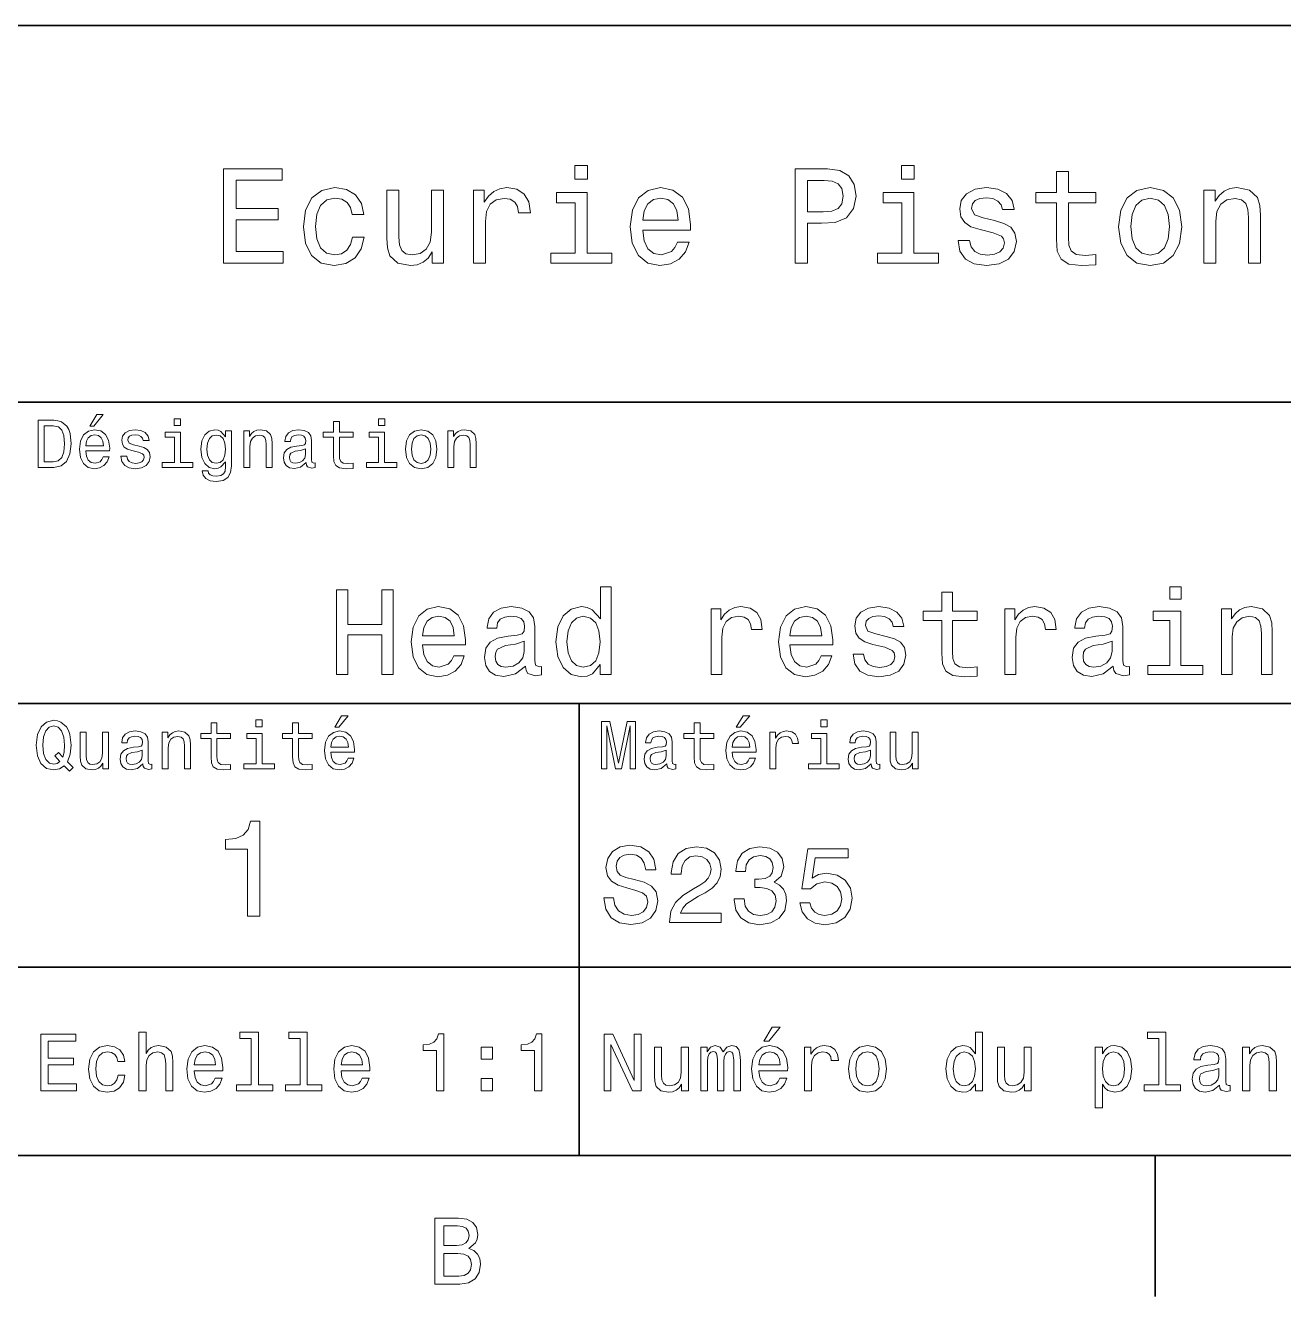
# Model space of a CAD drawing. Extents: x 0 to 594, y 0 to 420.
# Drawn here: x 459.6 to 526.4, y 2.5 to 70 of the extents above; entities that cross this region are included whole.
import ezdxf

# ---------------------------------------------------------------- set-up
doc = ezdxf.new("R2010")
doc.units = 0

msp = doc.modelspace()

# ---------------------------------------------------------------- linework, layer by layer
at = {"color": 7, "lineweight": 35}
for p, q in [((394, 70), (584, 70)), ((459, 50), (584, 50)), ((459, 34), (584, 34)), ((459, 20), (584, 20)), ((10, 10), (584, 10)), ((394, 10), (584, 10))]:
    msp.add_line(p, q, dxfattribs=at)
at = {"color": 7, "lineweight": 35, "ltscale": 0.35}
msp.add_line((489, 20), (489, 34), dxfattribs=at)
at = {"color": 7, "lineweight": 35, "ltscale": 0.25}
msp.add_line((489, 10), (489, 20), dxfattribs=at)
at = {"color": 7, "lineweight": 35, "ltscale": 0.1875}
msp.add_line((519.599976, 10), (519.599976, 2.5), dxfattribs=at)
at = {"color": 7, "lineweight": 13}
for points in [[(470.109497, 57.381123), (473.279541, 57.381123), (473.279541, 57.986309), (470.772339, 57.986309), (470.772339, 59.679394), (473.005768, 59.679394), (473.005768, 60.277374), (470.772339, 60.277374), (470.772339, 61.775936), (473.221893, 61.775936), (473.221893, 62.381123), (470.109497, 62.381123)], [(489.439484, 62.554031), (488.76944, 62.554031), (488.76944, 61.833572), (489.439484, 61.833572)], [(500.462524, 57.381123), (501.125366, 57.381123), (501.125366, 59.492073), (501.860229, 59.492073), (502.602295, 59.528095), (503.193085, 59.780258), (503.574921, 60.270172), (503.70462, 60.940201), (503.60376, 61.559795), (503.315552, 62.013687), (502.840057, 62.287464), (502.19165, 62.381123), (500.462524, 62.381123)], [(506.788177, 62.554031), (506.118164, 62.554031), (506.118164, 61.833572), (506.788177, 61.833572)], [(514.353027, 60.579971), (514.353027, 58.64193), (514.39624, 58.015129), (514.597961, 57.582851), (515.001465, 57.330688), (515.685852, 57.244236), (516.435181, 57.280258), (516.435181, 57.827808), (515.887634, 57.78458), (515.390503, 57.842216), (515.123901, 58.022331), (515.008667, 58.324928), (514.987061, 58.75), (514.987061, 60.579971), (516.435181, 60.579971), (516.435181, 61.120316), (514.987061, 61.120316), (514.987061, 62.251438), (514.353027, 62.251438), (514.353027, 61.120316), (513.257935, 61.120316), (513.257935, 60.579971)], [(502.011536, 61.76873), (502.443787, 61.725502), (502.760803, 61.588615), (502.94812, 61.336452), (503.01297, 60.940201), (502.940918, 60.522331), (502.746399, 60.270172), (502.414978, 60.140488), (501.96109, 60.104465), (501.125366, 60.104465), (501.125366, 61.76873)], [(476.932281, 59.967579), (477.559082, 59.967579), (477.429382, 60.543945), (477.119598, 60.997837), (476.636871, 61.278816), (476.010071, 61.386887), (475.318451, 61.242794), (474.792511, 60.839336), (474.46109, 60.183716), (474.345825, 59.304752), (474.453888, 58.432995), (474.778107, 57.78458), (475.289612, 57.381123), (475.988464, 57.244236), (476.608063, 57.352303), (477.09079, 57.6549), (477.42218, 58.130402), (477.566284, 58.764408), (476.96109, 58.764408), (476.853027, 58.36095), (476.651306, 58.058357), (476.363098, 57.871037), (476.010071, 57.8134), (475.570618, 57.907059), (475.253601, 58.195244), (475.059082, 58.663544), (474.994232, 59.326366), (475.059082, 59.974781), (475.260803, 60.443081), (475.585022, 60.731266), (476.010071, 60.83213), (476.384735, 60.767288), (476.66571, 60.601585), (476.853027, 60.327808)], [(481.788177, 61.25), (481.154175, 61.25), (481.154175, 59.016571), (481.082123, 58.497837), (480.873199, 58.123196), (480.548981, 57.892651), (480.123901, 57.820602), (479.785309, 57.878242), (479.569153, 58.051151), (479.446686, 58.346542), (479.417877, 58.764408), (479.417877, 61.25), (478.783875, 61.25), (478.783875, 58.706772), (478.805481, 58.195244), (478.942352, 57.770172), (479.360229, 57.381123), (480.030243, 57.244236), (480.390503, 57.294666), (480.700287, 57.424351), (480.966858, 57.647694), (481.182983, 57.971901), (481.182983, 57.381123), (481.788177, 57.381123)], [(483.380402, 57.381123), (484.014404, 57.381123), (484.014404, 59.592937), (484.079254, 60.12608), (484.273773, 60.507923), (484.59079, 60.738472), (485.015839, 60.817722), (485.332855, 60.767288), (485.570618, 60.623199), (485.714691, 60.378242), (485.765137, 60.046829), (486.406342, 60.046829), (486.319885, 60.630402), (486.082123, 61.048271), (485.685883, 61.30043), (485.145538, 61.386887), (484.778107, 61.32925), (484.46109, 61.185158), (484.180115, 60.940201), (483.956757, 60.608788), (483.956757, 61.25), (483.380402, 61.25)], [(489.417877, 57.914265), (489.417877, 61.120316), (487.789612, 61.120316), (487.789612, 60.579971), (488.783875, 60.579971), (488.783875, 57.914265), (487.48703, 57.914265), (487.48703, 57.381123), (490.729095, 57.381123), (490.729095, 57.914265)], [(492.371765, 59.131844), (494.907776, 59.131844), (494.914978, 59.427231), (494.799713, 60.255764), (494.482697, 60.875359), (493.978394, 61.25), (493.30835, 61.386887), (492.65274, 61.242794), (492.148407, 60.839336), (491.824219, 60.183716), (491.708923, 59.319164), (491.816986, 58.432995), (492.141205, 57.78458), (492.638336, 57.381123), (493.286743, 57.244236), (493.848694, 57.337894), (494.309784, 57.582851), (494.648407, 57.971901), (494.842926, 58.490631), (494.216125, 58.490631), (494.086456, 58.20245), (493.899139, 57.986309), (493.365997, 57.8134), (492.955322, 57.892651), (492.645538, 58.14481), (492.443787, 58.555473), (492.371765, 59.110229)], [(492.371765, 59.664986), (492.451019, 60.162102), (492.645538, 60.529537), (492.940918, 60.75288), (493.329956, 60.83213), (493.711823, 60.75288), (494.007202, 60.529537), (494.187317, 60.162102), (494.252167, 59.664986)], [(506.766571, 57.914265), (506.766571, 61.120316), (505.138336, 61.120316), (505.138336, 60.579971), (506.132568, 60.579971), (506.132568, 57.914265), (504.835724, 57.914265), (504.835724, 57.381123), (508.07782, 57.381123), (508.07782, 57.914265)], [(511.060516, 59.636166), (510.44812, 59.780258), (509.994232, 59.945965), (509.842926, 60.28458), (509.886169, 60.522331), (510.037476, 60.695244), (510.28241, 60.803314), (510.635437, 60.846542), (510.97406, 60.803314), (511.240631, 60.67363), (511.413544, 60.479107), (511.485596, 60.219738), (512.105164, 60.219738), (512.105164, 60.23415), (511.997131, 60.70245), (511.701721, 61.069885), (511.240631, 61.30043), (510.635437, 61.386887), (510.023041, 61.30043), (509.576355, 61.062679), (509.29538, 60.709652), (509.208923, 60.262966), (509.273773, 59.830688), (509.475494, 59.528095), (509.806915, 59.311958), (510.289612, 59.16066), (510.995667, 58.987751), (511.427948, 58.807636), (511.543213, 58.663544), (511.586456, 58.447407), (511.521606, 58.180836), (511.348694, 57.979107), (511.067719, 57.849422), (510.693085, 57.806194), (510.296814, 57.849422), (510.008636, 58.000721), (509.814117, 58.245674), (509.734863, 58.584293), (509.122467, 58.584293), (509.223328, 58.007923), (509.518738, 57.590057), (509.98703, 57.337894), (510.635437, 57.244236), (511.312683, 57.337894), (511.809814, 57.590057), (512.112366, 57.993515), (512.220459, 58.519451), (512.141235, 58.973343), (511.917877, 59.283138), (511.550415, 59.484871)], [(517.65271, 59.311958), (517.768005, 58.432995), (518.099426, 57.78458), (518.625366, 57.381123), (519.331421, 57.244236), (520.030273, 57.381123), (520.556213, 57.777374), (520.887634, 58.425793), (521.010071, 59.311958), (520.887634, 60.190922), (520.556213, 60.846542), (520.030273, 61.242794), (519.331421, 61.386887), (518.625366, 61.242794), (518.099426, 60.839336), (517.768005, 60.190922)], [(518.301147, 59.319164), (518.365967, 59.967579), (518.567749, 60.435879), (518.891907, 60.72406), (519.331421, 60.824928), (519.763672, 60.72406), (520.087891, 60.443081), (520.289612, 59.967579), (520.361694, 59.319164), (520.289612, 58.663544), (520.087891, 58.188038), (519.763672, 57.899853), (519.331421, 57.806194), (518.891907, 57.899853), (518.567749, 58.188038), (518.365967, 58.663544)], [(522.177246, 57.381123), (522.811218, 57.381123), (522.811218, 59.614552), (522.876099, 60.12608), (523.085022, 60.500717), (523.409241, 60.731266), (523.841492, 60.817722), (524.187317, 60.745674), (524.403442, 60.551151), (524.511536, 60.226944), (524.547546, 59.794666), (524.547546, 57.381123), (525.18158, 57.381123), (525.18158, 59.924351), (525.15271, 60.435879), (525.023071, 60.86095), (524.597961, 61.25), (523.935181, 61.386887), (523.567749, 61.336452), (523.257935, 61.199566), (522.991333, 60.969017), (522.78241, 60.659222), (522.78241, 61.25), (522.177246, 61.25)], [(463.004333, 48.728386), (463.216858, 48.728386), (463.71759, 49.340778), (463.364563, 49.340778)], [(461.080688, 49.030979), (460.248566, 49.030979), (460.248566, 46.530979), (461.080688, 46.530979), (461.473328, 46.610229), (461.765137, 46.851585), (461.945251, 47.244236), (462.010101, 47.780979), (461.952454, 48.328529), (461.880402, 48.544666), (461.779541, 48.717579), (461.487762, 48.951729), (461.296844, 49.009365)], [(461.055481, 48.731987), (461.329254, 48.677952), (461.516571, 48.512245), (461.628235, 48.216858), (461.664276, 47.780979), (461.624634, 47.359509), (461.51297, 47.064121), (461.322052, 46.887608), (461.055481, 46.829971), (460.583588, 46.829971), (460.583588, 48.731987)], [(467.824219, 49.117435), (467.489197, 49.117435), (467.489197, 48.757202), (467.824219, 48.757202)], [(475.943817, 48.130402), (475.943817, 47.161381), (475.965424, 46.84798), (476.066284, 46.631844), (476.268005, 46.505764), (476.610229, 46.462536), (476.984863, 46.480545), (476.984863, 46.754322), (476.71109, 46.732708), (476.462524, 46.761528), (476.329254, 46.851585), (476.271606, 47.00288), (476.260803, 47.215416), (476.260803, 48.130402), (476.984863, 48.130402), (476.984863, 48.400574), (476.260803, 48.400574), (476.260803, 48.966137), (475.943817, 48.966137), (475.943817, 48.400574), (475.39624, 48.400574), (475.39624, 48.130402)], [(478.667145, 49.117435), (478.332123, 49.117435), (478.332123, 48.757202), (478.667145, 48.757202)], [(462.784576, 47.406338), (464.052582, 47.406338), (464.056183, 47.554035), (463.998566, 47.9683), (463.840057, 48.278099), (463.587891, 48.465416), (463.252869, 48.533859), (462.925079, 48.461815), (462.672913, 48.260086), (462.510803, 47.932278), (462.453156, 47.5), (462.507202, 47.056915), (462.669312, 46.732708), (462.917877, 46.530979), (463.242065, 46.462536), (463.523041, 46.509365), (463.753601, 46.631844), (463.922913, 46.826366), (464.020172, 47.085735), (463.706787, 47.085735), (463.641937, 46.941643), (463.548279, 46.833572), (463.281708, 46.747116), (463.076355, 46.786743), (462.921478, 46.912823), (462.820618, 47.118156), (462.784576, 47.395531)], [(462.784576, 47.672909), (462.824219, 47.921471), (462.921478, 48.105186), (463.069153, 48.216858), (463.263702, 48.256485), (463.45462, 48.216858), (463.602295, 48.105186), (463.692352, 47.921471), (463.724792, 47.672909)], [(465.623199, 47.658501), (465.317017, 47.730545), (465.090057, 47.8134), (465.014404, 47.982708), (465.036011, 48.101585), (465.111664, 48.188038), (465.234161, 48.242073), (465.410675, 48.263687), (465.579956, 48.242073), (465.713257, 48.177231), (465.799713, 48.079971), (465.835724, 47.950287), (466.145538, 47.950287), (466.145538, 47.957493), (466.091492, 48.191643), (465.943817, 48.375359), (465.713257, 48.490635), (465.410675, 48.533859), (465.104462, 48.490635), (464.881134, 48.371758), (464.740631, 48.195244), (464.697418, 47.971901), (464.729828, 47.755764), (464.830688, 47.604465), (464.996399, 47.496399), (465.237762, 47.42075), (465.59079, 47.334293), (465.806915, 47.244236), (465.864563, 47.172188), (465.886169, 47.064121), (465.85376, 46.930836), (465.767303, 46.829971), (465.626801, 46.765129), (465.439484, 46.743515), (465.241364, 46.765129), (465.09726, 46.840778), (465, 46.963257), (464.960388, 47.132565), (464.654175, 47.132565), (464.70462, 46.844379), (464.852295, 46.635445), (465.086456, 46.509365), (465.410675, 46.462536), (465.749268, 46.509365), (465.997833, 46.635445), (466.149139, 46.837173), (466.203156, 47.100143), (466.163544, 47.327087), (466.05188, 47.481987), (465.868164, 47.582851)], [(467.813416, 46.79755), (467.813416, 48.400574), (466.999268, 48.400574), (466.999268, 48.130402), (467.496399, 48.130402), (467.496399, 46.79755), (466.847992, 46.79755), (466.847992, 46.530979), (468.469025, 46.530979), (468.469025, 46.79755)], [(470.518738, 46.617435), (470.518738, 48.465416), (470.216125, 48.465416), (470.216125, 48.152016), (469.96759, 48.4366), (469.816284, 48.508644), (469.646973, 48.533859), (469.34079, 48.461815), (469.103027, 48.260086), (468.94812, 47.935879), (468.894104, 47.5), (468.94812, 47.060516), (469.103027, 46.736309), (469.34079, 46.530979), (469.646973, 46.462536), (469.819885, 46.487751), (469.963989, 46.552593), (470.216125, 46.826366), (470.216125, 46.552593), (470.187317, 46.336456), (470.108063, 46.181557), (469.956787, 46.091499), (469.729828, 46.059078), (469.531708, 46.080692), (469.391205, 46.134727), (469.30835, 46.228386), (469.283142, 46.354465), (468.976959, 46.354465), (468.976959, 46.340057), (469.023773, 46.109509), (469.167877, 45.9366), (469.398407, 45.824928), (469.711823, 45.785301), (470.086456, 45.839336), (470.335022, 45.990635), (470.475494, 46.253601)], [(469.221893, 47.5), (469.254333, 47.820606), (469.351593, 48.058357), (469.502869, 48.198845), (469.70462, 48.249279), (469.917145, 48.198845), (470.075653, 48.058357), (470.172913, 47.820606), (470.208923, 47.5), (470.172913, 47.172188), (470.075653, 46.938038), (469.917145, 46.793949), (469.70462, 46.747116), (469.502869, 46.793949), (469.351593, 46.938038), (469.254333, 47.175793)], [(471.181549, 46.530979), (471.498566, 46.530979), (471.498566, 47.647694), (471.530975, 47.903458), (471.635437, 48.090778), (471.797546, 48.206051), (472.013702, 48.249279), (472.186584, 48.213257), (472.294678, 48.115993), (472.348694, 47.953888), (472.366699, 47.737751), (472.366699, 46.530979), (472.683716, 46.530979), (472.683716, 47.802593), (472.669312, 48.058357), (472.604462, 48.270893), (472.391937, 48.465416), (472.060516, 48.533859), (471.876801, 48.508644), (471.721893, 48.440201), (471.588623, 48.324928), (471.484161, 48.170029), (471.484161, 48.465416), (471.181549, 48.465416)], [(474.499268, 46.783142), (474.499268, 46.772335), (474.517303, 46.649857), (474.57132, 46.5634), (474.798279, 46.494957), (474.974792, 46.523773), (474.974792, 46.76873), (474.899139, 46.757923), (474.798279, 46.804756), (474.780273, 46.948845), (474.780273, 47.950287), (474.73703, 48.206051), (474.610962, 48.386166), (474.391205, 48.494236), (474.081421, 48.533859), (473.778809, 48.490635), (473.555481, 48.368156), (473.414978, 48.177231), (473.368164, 47.925072), (473.368164, 47.903458), (473.65274, 47.903458), (473.677948, 48.054756), (473.757202, 48.162823), (473.886902, 48.227665), (474.070618, 48.25288), (474.247131, 48.234871), (474.373199, 48.180836), (474.448853, 48.087173), (474.47406, 47.957493), (474.459656, 47.806194), (474.402008, 47.730545), (474.257935, 47.694523), (473.987762, 47.665707), (473.677948, 47.600864), (473.458221, 47.485592), (473.328522, 47.305473), (473.28891, 47.038906), (473.324921, 46.801151), (473.436584, 46.624638), (473.616699, 46.512966), (473.865265, 46.473343), (474.200287, 46.548992)], [(478.656342, 46.79755), (478.656342, 48.400574), (477.842224, 48.400574), (477.842224, 48.130402), (478.339325, 48.130402), (478.339325, 46.79755), (477.690918, 46.79755), (477.690918, 46.530979), (479.311951, 46.530979), (479.311951, 46.79755)], [(479.762238, 47.496399), (479.819885, 47.056915), (479.985596, 46.732708), (480.248566, 46.530979), (480.601593, 46.462536), (480.951019, 46.530979), (481.213989, 46.729107), (481.3797, 47.053314), (481.440918, 47.496399), (481.3797, 47.935879), (481.213989, 48.263687), (480.951019, 48.461815), (480.601593, 48.533859), (480.248566, 48.461815), (479.985596, 48.260086), (479.819885, 47.935879)], [(480.086456, 47.5), (480.118866, 47.824207), (480.219727, 48.058357), (480.381836, 48.20245), (480.601593, 48.25288), (480.817719, 48.20245), (480.979828, 48.061958), (481.080688, 47.824207), (481.11673, 47.5), (481.080688, 47.172188), (480.979828, 46.934437), (480.817719, 46.790344), (480.601593, 46.743515), (480.381836, 46.790344), (480.219727, 46.934437), (480.118866, 47.172188)], [(482.024506, 46.530979), (482.341492, 46.530979), (482.341492, 47.647694), (482.373932, 47.903458), (482.478394, 48.090778), (482.640503, 48.206051), (482.856628, 48.249279), (483.029541, 48.213257), (483.137604, 48.115993), (483.19165, 47.953888), (483.209656, 47.737751), (483.209656, 46.530979), (483.526672, 46.530979), (483.526672, 47.802593), (483.512238, 48.058357), (483.447418, 48.270893), (483.234863, 48.465416), (482.903473, 48.533859), (482.719727, 48.508644), (482.56485, 48.440201), (482.431549, 48.324928), (482.327087, 48.170029), (482.327087, 48.465416), (482.024506, 48.465416)], [(474.463257, 47.208214), (474.420044, 47.020893), (474.304749, 46.876801), (474.131836, 46.783142), (473.919312, 46.750721), (473.78241, 46.76873), (473.68515, 46.826366), (473.623932, 46.927231), (473.605896, 47.067722), (473.620331, 47.193802), (473.677948, 47.283859), (473.908508, 47.384727), (474.200287, 47.427952), (474.463257, 47.514408)], [(476.105927, 35.530258), (476.708954, 35.530258), (476.708954, 37.644093), (478.511536, 37.644093), (478.511536, 35.530258), (479.108063, 35.530258), (479.108063, 40.030258), (478.511536, 40.030258), (478.511536, 38.195244), (476.708954, 38.195244), (476.708954, 40.030258), (476.105927, 40.030258)], [(490.118164, 36.068443), (490.118164, 35.530258), (490.688782, 35.530258), (490.688782, 40.185879), (490.124634, 40.185879), (490.124634, 38.480545), (489.690216, 38.973343), (489.424347, 39.090057), (489.119598, 39.135445), (488.568451, 39.005764), (488.140503, 38.642651), (487.861664, 38.059078), (487.764404, 37.274494), (487.861664, 36.489914), (488.140503, 35.899857), (488.568451, 35.530258), (489.119598, 35.407059), (489.424347, 35.45245), (489.696686, 35.569164)], [(508.260803, 38.409222), (508.260803, 36.664986), (508.299713, 36.100864), (508.481262, 35.711815), (508.844391, 35.484871), (509.460388, 35.407059), (510.134735, 35.43948), (510.134735, 35.932274), (509.641937, 35.893372), (509.194519, 35.945244), (508.95462, 36.107349), (508.850861, 36.379681), (508.831421, 36.762245), (508.831421, 38.409222), (510.134735, 38.409222), (510.134735, 38.895531), (508.831421, 38.895531), (508.831421, 39.913544), (508.260803, 39.913544), (508.260803, 38.895531), (507.275208, 38.895531), (507.275208, 38.409222)], [(520.969727, 40.185879), (520.366699, 40.185879), (520.366699, 39.537464), (520.969727, 39.537464)], [(480.670746, 37.105907), (482.953186, 37.105907), (482.959656, 37.371758), (482.855927, 38.117435), (482.570618, 38.675072), (482.11673, 39.012245), (481.513702, 39.135445), (480.923645, 39.005764), (480.469757, 38.642651), (480.177948, 38.052593), (480.074219, 37.274494), (480.171478, 36.476944), (480.463257, 35.893372), (480.910675, 35.530258), (481.494232, 35.407059), (482, 35.491352), (482.414978, 35.711815), (482.719757, 36.061958), (482.894806, 36.528816), (482.330688, 36.528816), (482.213989, 36.269451), (482.04541, 36.074928), (481.565582, 35.919308), (481.195984, 35.990631), (480.917145, 36.217579), (480.735596, 36.587173), (480.670746, 37.086452)], [(480.670746, 37.585735), (480.742096, 38.033138), (480.917145, 38.363831), (481.183014, 38.564842), (481.533142, 38.636166), (481.876801, 38.564842), (482.14267, 38.363831), (482.304749, 38.033138), (482.363129, 37.585735)], [(486.143372, 35.98415), (486.143372, 35.964695), (486.175812, 35.744236), (486.273071, 35.588615), (486.681549, 35.465416), (486.999298, 35.517288), (486.999298, 35.958214), (486.863129, 35.938759), (486.681549, 36.023052), (486.649139, 36.282421), (486.649139, 38.085014), (486.57132, 38.545387), (486.344391, 38.869595), (485.948853, 39.064121), (485.391205, 39.135445), (484.846558, 39.057636), (484.444519, 38.837173), (484.19165, 38.493515), (484.107361, 38.039623), (484.107361, 38.000721), (484.619598, 38.000721), (484.664978, 38.273052), (484.807648, 38.467579), (485.041077, 38.584293), (485.371765, 38.629681), (485.689484, 38.59726), (485.916443, 38.5), (486.052612, 38.331409), (486.097992, 38.09798), (486.072052, 37.825645), (485.968292, 37.68948), (485.708954, 37.624638), (485.222626, 37.572765), (484.664978, 37.456051), (484.26947, 37.248558), (484.036041, 36.924351), (483.964691, 36.444523), (484.029541, 36.016571), (484.23056, 35.698845), (484.554749, 35.497837), (485.002167, 35.426514), (485.605194, 35.562679)], [(489.216858, 38.623199), (489.592957, 38.532421), (489.878235, 38.279537), (490.046844, 37.858067), (490.111664, 37.274494), (490.046844, 36.684437), (489.878235, 36.262966), (489.592957, 36.003601), (489.216858, 35.919308), (488.860229, 36.003601), (488.587891, 36.262966), (488.406342, 36.690922), (488.347992, 37.274494), (488.406342, 37.851585), (488.587891, 38.273052), (488.860229, 38.532421)], [(495.999298, 35.530258), (496.569885, 35.530258), (496.569885, 37.520893), (496.628235, 38.000721), (496.803314, 38.344379), (497.088623, 38.551872), (497.471191, 38.623199), (497.7565, 38.577808), (497.970459, 38.448124), (498.100159, 38.227665), (498.145538, 37.929394), (498.722626, 37.929394), (498.644836, 38.454609), (498.430847, 38.830692), (498.074219, 39.057636), (497.587891, 39.135445), (497.257202, 39.083572), (496.971924, 38.953888), (496.719025, 38.733429), (496.518005, 38.435158), (496.518005, 39.012245), (495.999298, 39.012245)], [(500.188049, 37.105907), (502.470459, 37.105907), (502.476959, 37.371758), (502.373199, 38.117435), (502.087891, 38.675072), (501.634003, 39.012245), (501.030975, 39.135445), (500.440918, 39.005764), (499.98703, 38.642651), (499.695251, 38.052593), (499.591492, 37.274494), (499.688782, 36.476944), (499.98056, 35.893372), (500.427948, 35.530258), (501.011536, 35.407059), (501.517303, 35.491352), (501.932281, 35.711815), (502.23703, 36.061958), (502.412109, 36.528816), (501.847992, 36.528816), (501.731262, 36.269451), (501.562683, 36.074928), (501.082855, 35.919308), (500.713257, 35.990631), (500.434448, 36.217579), (500.252899, 36.587173), (500.188049, 37.086452)], [(500.188049, 37.585735), (500.259369, 38.033138), (500.434448, 38.363831), (500.700287, 38.564842), (501.050446, 38.636166), (501.394104, 38.564842), (501.659943, 38.363831), (501.822052, 38.033138), (501.880402, 37.585735)], [(505.297546, 37.559795), (504.746399, 37.68948), (504.337891, 37.838615), (504.201721, 38.143372), (504.240631, 38.357346), (504.376801, 38.512966), (504.59726, 38.610229), (504.914978, 38.649136), (505.219757, 38.610229), (505.459656, 38.493515), (505.615295, 38.318443), (505.680115, 38.085014), (506.237762, 38.085014), (506.237762, 38.09798), (506.140503, 38.519451), (505.874634, 38.850143), (505.459656, 39.057636), (504.914978, 39.135445), (504.363831, 39.057636), (503.961823, 38.843658), (503.708954, 38.525936), (503.631134, 38.123917), (503.689484, 37.734871), (503.871033, 37.462536), (504.169312, 37.268009), (504.60376, 37.131844), (505.239197, 36.976223), (505.628235, 36.814121), (505.731995, 36.684437), (505.770905, 36.489914), (505.712555, 36.25), (505.556915, 36.068443), (505.304047, 35.951729), (504.966858, 35.912823), (504.610229, 35.951729), (504.350861, 36.087894), (504.175812, 36.308357), (504.104462, 36.61311), (503.553314, 36.61311), (503.644104, 36.094379), (503.909943, 35.7183), (504.331421, 35.491352), (504.914978, 35.407059), (505.524506, 35.491352), (505.971924, 35.7183), (506.244232, 36.081409), (506.341492, 36.554752), (506.270172, 36.963257), (506.069183, 37.242073), (505.738464, 37.42363)], [(511.613129, 35.530258), (512.183716, 35.530258), (512.183716, 37.520893), (512.242065, 38.000721), (512.417175, 38.344379), (512.702454, 38.551872), (513.085022, 38.623199), (513.3703, 38.577808), (513.58429, 38.448124), (513.713989, 38.227665), (513.759399, 37.929394), (514.336487, 37.929394), (514.258667, 38.454609), (514.044678, 38.830692), (513.688049, 39.057636), (513.201721, 39.135445), (512.871033, 39.083572), (512.585754, 38.953888), (512.332886, 38.733429), (512.131836, 38.435158), (512.131836, 39.012245), (511.613129, 39.012245)], [(517.371033, 35.98415), (517.371033, 35.964695), (517.403442, 35.744236), (517.500732, 35.588615), (517.909241, 35.465416), (518.226929, 35.517288), (518.226929, 35.958214), (518.090759, 35.938759), (517.909241, 36.023052), (517.876831, 36.282421), (517.876831, 38.085014), (517.799011, 38.545387), (517.572021, 38.869595), (517.176514, 39.064121), (516.618896, 39.135445), (516.074219, 39.057636), (515.67218, 38.837173), (515.419312, 38.493515), (515.335022, 38.039623), (515.335022, 38.000721), (515.84729, 38.000721), (515.892639, 38.273052), (516.035278, 38.467579), (516.268738, 38.584293), (516.599426, 38.629681), (516.917175, 38.59726), (517.144104, 38.5), (517.280273, 38.331409), (517.325684, 38.09798), (517.299744, 37.825645), (517.195984, 37.68948), (516.936584, 37.624638), (516.450317, 37.572765), (515.892639, 37.456051), (515.497131, 37.248558), (515.263672, 36.924351), (515.192383, 36.444523), (515.257202, 36.016571), (515.458191, 35.698845), (515.78241, 35.497837), (516.229858, 35.426514), (516.832886, 35.562679)], [(520.950317, 36.010086), (520.950317, 38.895531), (519.484863, 38.895531), (519.484863, 38.409222), (520.3797, 38.409222), (520.3797, 36.010086), (519.212524, 36.010086), (519.212524, 35.530258), (522.130432, 35.530258), (522.130432, 36.010086)], [(523.109497, 35.530258), (523.680115, 35.530258), (523.680115, 37.540344), (523.738464, 38.000721), (523.926514, 38.337894), (524.218323, 38.545387), (524.607361, 38.623199), (524.918579, 38.558357), (525.113098, 38.383286), (525.210388, 38.091499), (525.242798, 37.70245), (525.242798, 35.530258), (525.813416, 35.530258), (525.813416, 37.819164), (525.787476, 38.279537), (525.670776, 38.662102), (525.288208, 39.012245), (524.69165, 39.135445), (524.360962, 39.090057), (524.082153, 38.966858), (523.842224, 38.759365), (523.654175, 38.480545), (523.654175, 39.012245), (523.109497, 39.012245)], [(486.078552, 36.749279), (486.000732, 36.412102), (485.793243, 36.152737), (485.481995, 35.98415), (485.099426, 35.925793), (484.853027, 35.958214), (484.677948, 36.061958), (484.567719, 36.243515), (484.535309, 36.496395), (484.561249, 36.723343), (484.664978, 36.885445), (485.079987, 37.067001), (485.605194, 37.14481), (486.078552, 37.30043)], [(517.306213, 36.749279), (517.228394, 36.412102), (517.020874, 36.152737), (516.709656, 35.98415), (516.327087, 35.925793), (516.080688, 35.958214), (515.90564, 36.061958), (515.79541, 36.243515), (515.763, 36.496395), (515.78894, 36.723343), (515.892639, 36.885445), (516.307617, 37.067001), (516.832886, 37.14481), (517.306213, 37.30043)], [(461.642639, 30.685879), (461.916412, 30.401297), (462.107361, 30.592218), (461.811951, 30.894812), (461.963257, 31.305475), (462.010101, 31.780979), (461.94165, 32.339336), (461.862396, 32.56628), (461.757935, 32.753601), (461.462524, 33.009365), (461.28241, 33.074207), (461.08429, 33.099422), (460.702454, 33.009365), (460.410675, 32.757202), (460.223358, 32.342937), (460.158508, 31.780979), (460.223358, 31.219019), (460.407074, 30.804754), (460.698853, 30.54899), (461.08429, 30.462536), (461.397705, 30.520172)], [(472.161377, 33.117435), (471.826355, 33.117435), (471.826355, 32.757202), (472.161377, 32.757202)], [(476.015839, 32.728386), (476.228394, 32.728386), (476.729095, 33.340778), (476.376068, 33.340778)], [(497.341492, 32.728386), (497.554047, 32.728386), (498.054749, 33.340778), (497.701721, 33.340778)], [(502.161377, 33.117435), (501.826355, 33.117435), (501.826355, 32.757202), (502.161377, 32.757202)], [(461.41571, 30.916426), (461.260803, 30.801151), (461.08429, 30.765129), (460.850159, 30.829971), (460.666412, 31.024494), (460.543945, 31.341497), (460.504333, 31.780979), (460.543945, 32.216858), (460.662811, 32.537464), (460.846527, 32.731987), (461.08429, 32.80043), (461.318451, 32.731987), (461.502167, 32.533859), (461.621033, 32.213257), (461.664276, 31.780979), (461.631836, 31.40634), (461.563416, 31.150576), (461.329254, 31.395533), (461.134735, 31.211815)], [(463.998566, 32.465416), (463.681549, 32.465416), (463.681549, 31.348703), (463.645538, 31.089336), (463.541077, 30.902016), (463.378967, 30.786743), (463.166412, 30.750719), (462.997131, 30.779539), (462.889038, 30.865993), (462.82782, 31.013687), (462.813416, 31.222622), (462.813416, 32.465416), (462.496399, 32.465416), (462.496399, 31.193804), (462.507202, 30.93804), (462.575653, 30.725504), (462.784576, 30.530979), (463.119598, 30.462536), (463.299713, 30.487751), (463.45462, 30.552593), (463.587891, 30.664265), (463.695953, 30.826368), (463.695953, 30.530979), (463.998566, 30.530979)], [(465.824921, 30.78314), (465.824921, 30.772333), (465.842926, 30.649855), (465.896973, 30.5634), (466.123932, 30.494957), (466.300446, 30.523775), (466.300446, 30.768732), (466.224792, 30.757925), (466.123932, 30.804754), (466.105896, 30.948847), (466.105896, 31.950287), (466.062683, 32.206051), (465.936584, 32.386166), (465.716858, 32.494236), (465.407074, 32.533859), (465.104462, 32.490635), (464.881134, 32.368156), (464.740631, 32.177231), (464.693817, 31.925072), (464.693817, 31.903458), (464.978394, 31.903458), (465.003601, 32.054756), (465.082855, 32.162823), (465.212524, 32.227665), (465.39624, 32.25288), (465.572754, 32.234871), (465.698853, 32.180836), (465.774506, 32.087173), (465.799713, 31.957493), (465.785309, 31.806194), (465.727661, 31.730547), (465.583588, 31.694523), (465.313416, 31.665705), (465.003601, 31.600864), (464.783875, 31.48559), (464.654175, 31.305475), (464.614563, 31.038904), (464.650574, 30.801151), (464.762238, 30.62464), (464.942352, 30.512968), (465.190918, 30.473343), (465.52594, 30.54899)], [(466.844391, 30.530979), (467.161377, 30.530979), (467.161377, 31.647694), (467.193817, 31.903458), (467.298279, 32.090778), (467.460388, 32.206051), (467.676514, 32.249279), (467.849426, 32.213257), (467.957489, 32.115993), (468.011536, 31.95389), (468.029541, 31.737751), (468.029541, 30.530979), (468.346558, 30.530979), (468.346558, 31.802593), (468.332123, 32.058357), (468.267303, 32.270893), (468.054749, 32.465416), (467.723358, 32.533859), (467.539612, 32.508644), (467.384735, 32.440201), (467.251434, 32.324928), (467.146973, 32.170029), (467.146973, 32.465416), (466.844391, 32.465416)], [(469.438049, 32.130402), (469.438049, 31.161383), (469.459656, 30.847982), (469.560516, 30.631844), (469.762238, 30.505762), (470.104462, 30.462536), (470.479095, 30.480547), (470.479095, 30.754322), (470.205322, 30.732708), (469.956787, 30.761526), (469.823486, 30.851583), (469.765839, 31.002882), (469.755035, 31.215418), (469.755035, 32.130402), (470.479095, 32.130402), (470.479095, 32.400574), (469.755035, 32.400574), (469.755035, 32.966137), (469.438049, 32.966137), (469.438049, 32.400574), (468.890503, 32.400574), (468.890503, 32.130402)], [(472.150574, 30.79755), (472.150574, 32.400574), (471.336456, 32.400574), (471.336456, 32.130402), (471.833588, 32.130402), (471.833588, 30.79755), (471.18515, 30.79755), (471.18515, 30.530979), (472.806183, 30.530979), (472.806183, 30.79755)], [(473.775208, 32.130402), (473.775208, 31.161383), (473.796814, 30.847982), (473.897705, 30.631844), (474.099426, 30.505762), (474.44165, 30.462536), (474.816284, 30.480547), (474.816284, 30.754322), (474.542511, 30.732708), (474.293945, 30.761526), (474.160675, 30.851583), (474.103027, 31.002882), (474.092224, 31.215418), (474.092224, 32.130402), (474.816284, 32.130402), (474.816284, 32.400574), (474.092224, 32.400574), (474.092224, 32.966137), (473.775208, 32.966137), (473.775208, 32.400574), (473.227661, 32.400574), (473.227661, 32.130402)], [(475.796112, 31.40634), (477.064117, 31.40634), (477.067719, 31.554033), (477.010071, 31.9683), (476.851593, 32.278099), (476.599426, 32.465416), (476.264404, 32.533859), (475.936584, 32.461815), (475.684448, 32.260086), (475.522339, 31.932276), (475.464691, 31.5), (475.518738, 31.056915), (475.680847, 30.732708), (475.929382, 30.530979), (476.253601, 30.462536), (476.534576, 30.509365), (476.765137, 30.631844), (476.934448, 30.826368), (477.031708, 31.085733), (476.718292, 31.085733), (476.653442, 30.941643), (476.559784, 30.833572), (476.293213, 30.747118), (476.087891, 30.786743), (475.932983, 30.912823), (475.832123, 31.118155), (475.796112, 31.395533)], [(490.183716, 30.530979), (490.46109, 30.530979), (490.46109, 32.80043), (490.929382, 30.530979), (491.239197, 30.530979), (491.703888, 32.80043), (491.703888, 30.530979), (491.984863, 30.530979), (491.984863, 33.030979), (491.54538, 33.030979), (491.08429, 30.826368), (490.626801, 33.030979), (490.183716, 33.030979)], [(493.656342, 30.78314), (493.656342, 30.772333), (493.674347, 30.649855), (493.728394, 30.5634), (493.955322, 30.494957), (494.131836, 30.523775), (494.131836, 30.768732), (494.056183, 30.757925), (493.955322, 30.804754), (493.937317, 30.948847), (493.937317, 31.950287), (493.894104, 32.206051), (493.768005, 32.386166), (493.548279, 32.494236), (493.238464, 32.533859), (492.935883, 32.490635), (492.712524, 32.368156), (492.572052, 32.177231), (492.525208, 31.925072), (492.525208, 31.903458), (492.809784, 31.903458), (492.835022, 32.054756), (492.914276, 32.162823), (493.043945, 32.227665), (493.227661, 32.25288), (493.404175, 32.234871), (493.530273, 32.180836), (493.605896, 32.087173), (493.631134, 31.957493), (493.61673, 31.806194), (493.559082, 31.730547), (493.414978, 31.694523), (493.144806, 31.665705), (492.835022, 31.600864), (492.615265, 31.48559), (492.485596, 31.305475), (492.445953, 31.038904), (492.481995, 30.801151), (492.593658, 30.62464), (492.773773, 30.512968), (493.022339, 30.473343), (493.357361, 30.54899)], [(495.100861, 32.130402), (495.100861, 31.161383), (495.122467, 30.847982), (495.223328, 30.631844), (495.425079, 30.505762), (495.767303, 30.462536), (496.141937, 30.480547), (496.141937, 30.754322), (495.868164, 30.732708), (495.619598, 30.761526), (495.486298, 30.851583), (495.42868, 31.002882), (495.417877, 31.215418), (495.417877, 32.130402), (496.141937, 32.130402), (496.141937, 32.400574), (495.417877, 32.400574), (495.417877, 32.966137), (495.100861, 32.966137), (495.100861, 32.400574), (494.553314, 32.400574), (494.553314, 32.130402)], [(497.121765, 31.40634), (498.389771, 31.40634), (498.393372, 31.554033), (498.335724, 31.9683), (498.177246, 32.278099), (497.925079, 32.465416), (497.590057, 32.533859), (497.262238, 32.461815), (497.010101, 32.260086), (496.847992, 31.932276), (496.790344, 31.5), (496.844391, 31.056915), (497.00647, 30.732708), (497.255035, 30.530979), (497.579254, 30.462536), (497.860229, 30.509365), (498.09079, 30.631844), (498.260101, 30.826368), (498.357361, 31.085733), (498.043945, 31.085733), (497.979095, 30.941643), (497.885437, 30.833572), (497.618866, 30.747118), (497.413544, 30.786743), (497.258636, 30.912823), (497.157776, 31.118155), (497.121765, 31.395533)], [(499.131836, 30.530979), (499.448853, 30.530979), (499.448853, 31.636887), (499.481262, 31.903458), (499.578522, 32.094379), (499.73703, 32.209652), (499.949554, 32.249279), (500.108063, 32.224064), (500.226959, 32.152016), (500.298981, 32.029537), (500.324219, 31.863832), (500.644806, 31.863832), (500.601593, 32.155621), (500.482697, 32.364552), (500.284576, 32.490635), (500.014404, 32.533859), (499.830688, 32.505043), (499.67218, 32.432995), (499.531708, 32.310516), (499.420044, 32.144814), (499.420044, 32.465416), (499.131836, 32.465416)], [(502.150574, 30.79755), (502.150574, 32.400574), (501.336456, 32.400574), (501.336456, 32.130402), (501.833588, 32.130402), (501.833588, 30.79755), (501.18515, 30.79755), (501.18515, 30.530979), (502.806183, 30.530979), (502.806183, 30.79755)], [(504.499268, 30.78314), (504.499268, 30.772333), (504.517303, 30.649855), (504.57132, 30.5634), (504.798279, 30.494957), (504.974792, 30.523775), (504.974792, 30.768732), (504.899139, 30.757925), (504.798279, 30.804754), (504.780273, 30.948847), (504.780273, 31.950287), (504.73703, 32.206051), (504.610962, 32.386166), (504.391205, 32.494236), (504.081421, 32.533859), (503.778809, 32.490635), (503.555481, 32.368156), (503.414978, 32.177231), (503.368164, 31.925072), (503.368164, 31.903458), (503.65274, 31.903458), (503.677948, 32.054756), (503.757202, 32.162823), (503.886902, 32.227665), (504.070618, 32.25288), (504.247131, 32.234871), (504.373199, 32.180836), (504.448853, 32.087173), (504.47406, 31.957493), (504.459656, 31.806194), (504.402008, 31.730547), (504.257935, 31.694523), (503.987762, 31.665705), (503.677948, 31.600864), (503.458221, 31.48559), (503.328522, 31.305475), (503.28891, 31.038904), (503.324921, 30.801151), (503.436584, 30.62464), (503.616699, 30.512968), (503.865265, 30.473343), (504.200287, 30.54899)], [(507.010071, 32.465416), (506.693085, 32.465416), (506.693085, 31.348703), (506.657074, 31.089336), (506.552582, 30.902016), (506.390503, 30.786743), (506.177948, 30.750719), (506.008636, 30.779539), (505.900574, 30.865993), (505.839325, 31.013687), (505.824921, 31.222622), (505.824921, 32.465416), (505.507935, 32.465416), (505.507935, 31.193804), (505.518738, 30.93804), (505.587189, 30.725504), (505.796112, 30.530979), (506.131134, 30.462536), (506.311249, 30.487751), (506.466125, 30.552593), (506.599426, 30.664265), (506.707489, 30.826368), (506.707489, 30.530979), (507.010071, 30.530979)], [(475.796112, 31.672911), (475.835724, 31.921469), (475.932983, 32.105186), (476.080688, 32.216858), (476.275208, 32.256485), (476.466125, 32.216858), (476.613831, 32.105186), (476.703888, 31.921469), (476.736298, 31.672911)], [(497.121765, 31.672911), (497.161377, 31.921469), (497.258636, 32.105186), (497.406342, 32.216858), (497.600861, 32.256485), (497.791779, 32.216858), (497.939484, 32.105186), (498.029541, 31.921469), (498.061951, 31.672911)], [(465.78891, 31.208212), (465.745667, 31.020893), (465.630402, 30.876801), (465.457489, 30.78314), (465.244965, 30.750719), (465.108063, 30.768732), (465.010803, 30.826368), (464.949554, 30.927233), (464.931549, 31.067722), (464.945953, 31.193804), (465.003601, 31.283861), (465.234161, 31.384726), (465.52594, 31.427954), (465.78891, 31.514408)], [(493.620331, 31.208212), (493.577087, 31.020893), (493.461823, 30.876801), (493.28891, 30.78314), (493.076355, 30.750719), (492.939484, 30.768732), (492.842224, 30.826368), (492.780975, 30.927233), (492.76297, 31.067722), (492.777374, 31.193804), (492.835022, 31.283861), (493.065552, 31.384726), (493.357361, 31.427954), (493.620331, 31.514408)], [(504.463257, 31.208212), (504.420044, 31.020893), (504.304749, 30.876801), (504.131836, 30.78314), (503.919312, 30.750719), (503.78241, 30.768732), (503.68515, 30.826368), (503.623932, 30.927233), (503.605896, 31.067722), (503.620331, 31.193804), (503.677948, 31.283861), (503.908508, 31.384726), (504.200287, 31.427954), (504.463257, 31.514408)], [(471.370331, 22.700289), (472.02594, 22.700289), (472.02594, 27.736313), (471.536041, 27.736313), (471.406342, 27.296831), (471.146973, 27.001442), (470.750732, 26.828531), (470.203186, 26.770893), (470.203186, 26.259367), (471.370331, 26.259367)], [(490.824219, 23.680117), (490.299713, 23.680117), (490.414978, 23.069164), (490.703156, 22.619596), (491.146973, 22.348703), (491.746399, 22.250721), (492.340057, 22.342941), (492.783875, 22.596542), (493.066284, 22.994238), (493.170044, 23.518732), (493.083588, 23.991356), (492.841492, 24.296831), (492.449554, 24.49856), (491.925079, 24.648417), (491.475494, 24.757925), (491.181549, 24.884727), (491.014404, 25.069164), (490.962524, 25.357349), (491.014404, 25.616714), (491.164276, 25.812681), (491.394806, 25.945246), (491.711823, 25.991356), (492.034576, 25.933718), (492.288177, 25.778099), (492.455322, 25.518732), (492.536011, 25.167149), (493.060516, 25.167149), (493.060516, 25.178675), (492.968292, 25.720463), (492.697418, 26.12392), (492.270905, 26.377522), (491.694519, 26.463978), (491.175781, 26.377522), (490.772339, 26.135448), (490.51297, 25.760807), (490.420746, 25.276657), (490.495667, 24.844381), (490.714691, 24.550434), (491.060516, 24.354467), (491.533142, 24.204613), (492, 24.072046), (492.351593, 23.945246), (492.56485, 23.760807), (492.639771, 23.461096), (492.570618, 23.155621), (492.391937, 22.925074), (492.121033, 22.780981), (491.76944, 22.734871), (491.377533, 22.798271), (491.07782, 22.98271), (490.887604, 23.282421)], [(493.798279, 22.360231), (496.547546, 22.360231), (496.547546, 22.855909), (494.374634, 22.855909), (494.495667, 23.126802), (494.703156, 23.351585), (495.342926, 23.760807), (495.682983, 23.933718), (496.063416, 24.181557), (496.33429, 24.469742), (496.489899, 24.809799), (496.547546, 25.195967), (496.449554, 25.680117), (496.17868, 26.06052), (495.763702, 26.302595), (495.227661, 26.38905), (494.674347, 26.291067), (494.253601, 26.020174), (493.982697, 25.587896), (493.890503, 25.017292), (493.890503, 24.9366), (494.414978, 24.9366), (494.414978, 24.98271), (494.466858, 25.374641), (494.622467, 25.662825), (494.870331, 25.847263), (495.198853, 25.910664), (495.533142, 25.853027), (495.780975, 25.708935), (495.942352, 25.48415), (496, 25.201729), (495.959656, 24.9366), (495.850159, 24.711817), (495.66571, 24.51585), (495.412109, 24.342941), (495.072052, 24.158503), (494.507202, 23.801153), (494.109497, 23.42075), (493.873199, 22.959656), (493.798279, 22.377522)], [(497.221893, 23.616716), (497.221893, 23.57637), (497.314117, 23.023056), (497.585022, 22.60807), (498.011536, 22.342941), (498.576355, 22.244957), (499.175781, 22.342941), (499.625366, 22.596542), (499.913544, 23), (500.017303, 23.518732), (499.971191, 23.858791), (499.844391, 24.135448), (499.636902, 24.348703), (499.360229, 24.504324), (499.734863, 24.815563), (499.867432, 25.311239), (499.780975, 25.760807), (499.533142, 26.100864), (499.129669, 26.314121), (498.576355, 26.38905), (498.057648, 26.296831), (497.659943, 26.043228), (497.400574, 25.639771), (497.314117, 25.103746), (497.314117, 25.063402), (497.827087, 25.063402), (497.873199, 25.432278), (498.023041, 25.697407), (498.265137, 25.858791), (498.605194, 25.916428), (498.904907, 25.870317), (499.123932, 25.749281), (499.25647, 25.553314), (499.30835, 25.288185), (499.25647, 25.005764), (499.118164, 24.815563), (498.876068, 24.700289), (498.547546, 24.665707), (498.322754, 24.671471), (498.322754, 24.216139), (498.605194, 24.227667), (498.968292, 24.175793), (499.239197, 24.037464), (499.400574, 23.812681), (499.458221, 23.518732), (499.394806, 23.184439), (499.227661, 22.9366), (498.962524, 22.780981), (498.610962, 22.729107), (498.247833, 22.786745), (497.982697, 22.959656), (497.815552, 23.236313), (497.752167, 23.616716)], [(500.714691, 23.40346), (500.841492, 22.930836), (501.123932, 22.56196), (501.53891, 22.331413), (502.069153, 22.244957), (502.651306, 22.348703), (503.106628, 22.631124), (503.394806, 23.080692), (503.504333, 23.657061), (503.406342, 24.193085), (503.129669, 24.613834), (502.697418, 24.884727), (502.138336, 24.98271), (501.706055, 24.913546), (501.371765, 24.723343), (501.533142, 25.801153), (503.285309, 25.801153), (503.285309, 26.273777), (501.146973, 26.273777), (500.829956, 24.152739), (501.291077, 24.152739), (501.625366, 24.423632), (502.05188, 24.521614), (502.420746, 24.458214), (502.703156, 24.273777), (502.881836, 23.991356), (502.945251, 23.628242), (502.881836, 23.265131), (502.697418, 22.98271), (502.414978, 22.804035), (502.05188, 22.740635), (501.746399, 22.780981), (501.510071, 22.913546), (501.337189, 23.121038), (501.250732, 23.40346)], [(460.393372, 13.428675), (462.29538, 13.428675), (462.29538, 13.791787), (460.791077, 13.791787), (460.791077, 14.807637), (462.131134, 14.807637), (462.131134, 15.166427), (460.791077, 15.166427), (460.791077, 16.065563), (462.260803, 16.065563), (462.260803, 16.428675), (460.393372, 16.428675)], [(465.610962, 13.428675), (465.991364, 13.428675), (465.991364, 14.768732), (466.030273, 15.075649), (466.155609, 15.300432), (466.350159, 15.438761), (466.609497, 15.490635), (466.817017, 15.447407), (466.946686, 15.330692), (467.011536, 15.136168), (467.033142, 14.876801), (467.033142, 13.428675), (467.413544, 13.428675), (467.413544, 14.954612), (467.39624, 15.261528), (467.318451, 15.516571), (467.063416, 15.75), (466.66571, 15.832133), (466.449554, 15.801874), (466.263702, 15.719741), (466.108063, 15.590058), (465.991364, 15.412825), (465.991364, 16.532421), (465.610962, 16.532421)], [(471.572052, 16.212536), (471.572052, 13.748559), (470.789612, 13.748559), (470.789612, 13.428675), (472.73056, 13.428675), (472.73056, 13.748559), (471.952454, 13.748559), (471.952454, 16.532421), (470.975494, 16.532421), (470.975494, 16.212536)], [(474.174347, 16.212536), (474.174347, 13.748559), (473.391937, 13.748559), (473.391937, 13.428675), (475.332855, 13.428675), (475.332855, 13.748559), (474.554749, 13.748559), (474.554749, 16.532421), (473.57782, 16.532421), (473.57782, 16.212536)], [(481.416412, 13.428675), (481.809784, 13.428675), (481.809784, 16.450289), (481.515839, 16.450289), (481.438019, 16.1866), (481.28241, 16.009367), (481.044647, 15.905621), (480.716125, 15.871038), (480.716125, 15.564121), (481.416412, 15.564121)], [(486.621033, 13.428675), (487.014404, 13.428675), (487.014404, 16.450289), (486.720459, 16.450289), (486.642639, 16.1866), (486.48703, 16.009367), (486.249268, 15.905621), (485.920746, 15.871038), (485.920746, 15.564121), (486.621033, 15.564121)], [(490.315552, 13.428675), (490.674347, 13.428675), (490.674347, 15.888329), (491.824219, 13.428675), (492.286743, 13.428675), (492.286743, 16.428675), (491.923645, 16.428675), (491.923645, 13.969021), (490.786743, 16.428675), (490.315552, 16.428675)], [(498.809814, 16.065563), (499.06485, 16.065563), (499.66571, 16.800432), (499.242065, 16.800432)], [(510.048981, 13.787464), (510.048981, 13.428675), (510.429382, 13.428675), (510.429382, 16.532421), (510.053314, 16.532421), (510.053314, 15.395534), (509.763702, 15.724064), (509.586456, 15.801874), (509.383301, 15.832133), (509.015839, 15.745678), (508.73056, 15.503603), (508.544678, 15.114553), (508.479828, 14.591499), (508.544678, 14.068444), (508.73056, 13.675073), (509.015839, 13.428675), (509.383301, 13.346542), (509.586456, 13.376801), (509.768005, 13.454611)], [(519.788208, 16.212536), (519.788208, 13.748559), (519.005737, 13.748559), (519.005737, 13.428675), (520.946716, 13.428675), (520.946716, 13.748559), (520.168579, 13.748559), (520.168579, 16.532421), (519.19165, 16.532421), (519.19165, 16.212536)], [(464.48703, 14.980548), (464.863098, 14.980548), (464.785309, 15.326369), (464.599426, 15.598703), (464.309784, 15.767292), (463.933716, 15.832133), (463.518738, 15.745678), (463.203156, 15.503603), (463.004333, 15.110231), (462.93515, 14.582853), (463, 14.059798), (463.194519, 13.67075), (463.501434, 13.428675), (463.920746, 13.346542), (464.292511, 13.411384), (464.582123, 13.592939), (464.780975, 13.878242), (464.867432, 14.258646), (464.504333, 14.258646), (464.439484, 14.016571), (464.318451, 13.835014), (464.145538, 13.722623), (463.933716, 13.688041), (463.670044, 13.744237), (463.479828, 13.917148), (463.363098, 14.198127), (463.324219, 14.595821), (463.363098, 14.984871), (463.484161, 15.26585), (463.67868, 15.438761), (463.933716, 15.49928), (464.158508, 15.460375), (464.327087, 15.360951), (464.439484, 15.196686)], [(468.546112, 14.479107), (470.067719, 14.479107), (470.072052, 14.656341), (470.002869, 15.153459), (469.812683, 15.525217), (469.510101, 15.75), (469.108063, 15.832133), (468.714691, 15.745678), (468.412109, 15.503603), (468.21759, 15.110231), (468.148407, 14.591499), (468.213257, 14.059798), (468.407776, 13.67075), (468.706055, 13.428675), (469.095093, 13.346542), (469.432281, 13.402739), (469.708923, 13.549712), (469.912109, 13.783141), (470.028809, 14.09438), (469.65274, 14.09438), (469.574921, 13.92147), (469.462524, 13.791787), (469.142639, 13.688041), (468.89624, 13.735591), (468.710388, 13.886888), (468.589325, 14.133286), (468.546112, 14.466139)], [(476.353027, 14.479107), (477.874634, 14.479107), (477.878967, 14.656341), (477.809814, 15.153459), (477.619598, 15.525217), (477.317017, 15.75), (476.914978, 15.832133), (476.521606, 15.745678), (476.219025, 15.503603), (476.024506, 15.110231), (475.955322, 14.591499), (476.020172, 14.059798), (476.214691, 13.67075), (476.51297, 13.428675), (476.902008, 13.346542), (477.239197, 13.402739), (477.515839, 13.549712), (477.719025, 13.783141), (477.835724, 14.09438), (477.459656, 14.09438), (477.381836, 13.92147), (477.26944, 13.791787), (476.949554, 13.688041), (476.703186, 13.735591), (476.517303, 13.886888), (476.39624, 14.133286), (476.353027, 14.466139)], [(483.798279, 15.105908), (484.394806, 15.105908), (484.394806, 15.75), (483.798279, 15.75)], [(494.798279, 15.75), (494.417877, 15.75), (494.417877, 14.409943), (494.374634, 14.098703), (494.249268, 13.873919), (494.054749, 13.735591), (493.799713, 13.692364), (493.596527, 13.726946), (493.466858, 13.830692), (493.393372, 14.007925), (493.376068, 14.258646), (493.376068, 15.75), (492.995667, 15.75), (492.995667, 14.224064), (493.008636, 13.917148), (493.09079, 13.662104), (493.341492, 13.428675), (493.74353, 13.346542), (493.959656, 13.376801), (494.145538, 13.454611), (494.305481, 13.588617), (494.43515, 13.783141), (494.43515, 13.428675), (494.798279, 13.428675)], [(495.459656, 13.428675), (495.809784, 13.428675), (495.809784, 14.980548), (495.831421, 15.213978), (495.89624, 15.382565), (495.995667, 15.481989), (496.125366, 15.520894), (496.229095, 15.486312), (496.298279, 15.399857), (496.332855, 15.252882), (496.345825, 15.058358), (496.345825, 13.428675), (496.674347, 13.428675), (496.674347, 14.980548), (496.695953, 15.209655), (496.760803, 15.378242), (496.864563, 15.481989), (496.994232, 15.520894), (497.097992, 15.486312), (497.167145, 15.399857), (497.210388, 15.058358), (497.210388, 13.428675), (497.560516, 13.428675), (497.560516, 15.032421), (497.53891, 15.365274), (497.469727, 15.620317), (497.331421, 15.775937), (497.106628, 15.832133), (496.842926, 15.745678), (496.639771, 15.494957), (496.479828, 15.741355), (496.211823, 15.832133), (495.965424, 15.745678), (495.796844, 15.503603), (495.796844, 15.75), (495.459656, 15.75)], [(498.546112, 14.479107), (500.067719, 14.479107), (500.072052, 14.656341), (500.002869, 15.153459), (499.812683, 15.525217), (499.510101, 15.75), (499.108063, 15.832133), (498.714691, 15.745678), (498.412109, 15.503603), (498.21759, 15.110231), (498.148407, 14.591499), (498.213257, 14.059798), (498.407776, 13.67075), (498.706055, 13.428675), (499.095093, 13.346542), (499.432281, 13.402739), (499.708923, 13.549712), (499.912109, 13.783141), (500.028809, 14.09438), (499.65274, 14.09438), (499.574921, 13.92147), (499.462524, 13.791787), (499.142639, 13.688041), (498.89624, 13.735591), (498.710388, 13.886888), (498.589325, 14.133286), (498.546112, 14.466139)], [(500.958221, 13.428675), (501.338623, 13.428675), (501.338623, 14.755764), (501.377533, 15.075649), (501.494232, 15.304755), (501.684448, 15.443084), (501.939484, 15.490635), (502.129669, 15.460375), (502.272339, 15.373919), (502.358795, 15.226946), (502.389038, 15.028098), (502.773773, 15.028098), (502.721893, 15.378242), (502.579254, 15.628963), (502.341492, 15.78026), (502.017303, 15.832133), (501.796844, 15.797551), (501.606628, 15.711096), (501.438049, 15.564121), (501.304047, 15.365274), (501.304047, 15.75), (500.958221, 15.75)], [(503.305481, 14.587176), (503.374634, 14.059798), (503.573486, 13.67075), (503.889038, 13.428675), (504.312683, 13.346542), (504.731995, 13.428675), (505.047546, 13.666427), (505.246399, 14.055476), (505.319885, 14.587176), (505.246399, 15.114553), (505.047546, 15.507925), (504.731995, 15.745678), (504.312683, 15.832133), (503.889038, 15.745678), (503.573486, 15.503603), (503.374634, 15.114553)], [(513.014404, 15.75), (512.634033, 15.75), (512.634033, 14.409943), (512.590759, 14.098703), (512.465393, 13.873919), (512.270874, 13.735591), (512.015869, 13.692364), (511.812683, 13.726946), (511.682983, 13.830692), (511.609497, 14.007925), (511.592224, 14.258646), (511.592224, 15.75), (511.211823, 15.75), (511.211823, 14.224064), (511.224792, 13.917148), (511.306915, 13.662104), (511.557648, 13.428675), (511.959656, 13.346542), (512.175781, 13.376801), (512.361694, 13.454611), (512.521606, 13.588617), (512.651306, 13.783141), (512.651306, 13.428675), (513.014404, 13.428675)], [(516.788208, 15.391211), (516.788208, 15.75), (516.407776, 15.75), (516.407776, 12.529539), (516.788208, 12.529539), (516.788208, 13.783141), (516.92218, 13.579971), (517.073486, 13.445966), (517.453918, 13.346542), (517.817017, 13.428675), (518.102295, 13.675073), (518.288208, 14.064121), (518.357361, 14.591499), (518.288208, 15.114553), (518.102295, 15.503603), (517.817017, 15.745678), (517.453918, 15.832133), (517.246399, 15.806196), (517.069153, 15.724064), (516.917847, 15.585735)], [(523.013, 13.731268), (523.013, 13.7183), (523.034607, 13.571326), (523.099426, 13.46758), (523.371765, 13.385448), (523.583557, 13.42003), (523.583557, 13.713977), (523.492798, 13.701009), (523.371765, 13.757205), (523.350159, 13.930116), (523.350159, 15.131845), (523.298279, 15.438761), (523.146973, 15.6549), (522.883301, 15.784582), (522.511536, 15.832133), (522.148438, 15.78026), (521.880432, 15.633286), (521.711792, 15.404179), (521.65564, 15.101585), (521.65564, 15.075649), (521.997131, 15.075649), (522.027405, 15.257205), (522.122498, 15.386889), (522.278076, 15.464698), (522.498535, 15.494957), (522.710388, 15.473343), (522.861694, 15.408502), (522.952454, 15.29611), (522.982727, 15.140491), (522.965454, 14.958934), (522.89624, 14.868156), (522.723328, 14.824928), (522.39917, 14.790346), (522.027405, 14.712537), (521.763672, 14.574208), (521.608093, 14.358069), (521.560547, 14.038185), (521.60376, 13.752882), (521.737732, 13.541066), (521.953918, 13.407061), (522.252197, 13.35951), (522.654175, 13.450289)], [(524.236328, 13.428675), (524.616699, 13.428675), (524.616699, 14.768732), (524.65564, 15.075649), (524.781006, 15.300432), (524.975525, 15.438761), (525.234863, 15.490635), (525.442383, 15.447407), (525.572021, 15.330692), (525.636902, 15.136168), (525.658508, 14.876801), (525.658508, 13.428675), (526.03894, 13.428675), (526.03894, 14.954612), (526.021606, 15.261528), (525.943787, 15.516571), (525.688782, 15.75), (525.291077, 15.832133), (525.070618, 15.801874), (524.884705, 15.719741), (524.724792, 15.581412), (524.599426, 15.395534), (524.599426, 15.75), (524.236328, 15.75)], [(468.546112, 14.798992), (468.593658, 15.097262), (468.710388, 15.317724), (468.887604, 15.45173), (469.121033, 15.49928), (469.350159, 15.45173), (469.527374, 15.317724), (469.635437, 15.097262), (469.674347, 14.798992)], [(476.353027, 14.798992), (476.400574, 15.097262), (476.517303, 15.317724), (476.694519, 15.45173), (476.927948, 15.49928), (477.157074, 15.45173), (477.33429, 15.317724), (477.442352, 15.097262), (477.481262, 14.798992)], [(498.546112, 14.798992), (498.593658, 15.097262), (498.710388, 15.317724), (498.887604, 15.45173), (499.121033, 15.49928), (499.350159, 15.45173), (499.527374, 15.317724), (499.635437, 15.097262), (499.674347, 14.798992)], [(503.694519, 14.591499), (503.733429, 14.980548), (503.854462, 15.261528), (504.048981, 15.434439), (504.312683, 15.494957), (504.572052, 15.434439), (504.766571, 15.26585), (504.887604, 14.980548), (504.930847, 14.591499), (504.887604, 14.198127), (504.766571, 13.912825), (504.572052, 13.739914), (504.312683, 13.683718), (504.048981, 13.739914), (503.854462, 13.912825), (503.733429, 14.198127)], [(509.44812, 15.490635), (509.698853, 15.430116), (509.889038, 15.261528), (510.001434, 14.980548), (510.044678, 14.591499), (510.001434, 14.198127), (509.889038, 13.917148), (509.698853, 13.744237), (509.44812, 13.688041), (509.210388, 13.744237), (509.028809, 13.917148), (508.907776, 14.20245), (508.868866, 14.591499), (508.907776, 14.976225), (509.028809, 15.257205), (509.210388, 15.430116)], [(517.389038, 13.688041), (517.134033, 13.744237), (516.94812, 13.917148), (516.831421, 14.198127), (516.79248, 14.591499), (516.831421, 14.980548), (516.94812, 15.261528), (517.134033, 15.430116), (517.389038, 15.490635), (517.622498, 15.430116), (517.80835, 15.257205), (517.925049, 14.976225), (517.968323, 14.591499), (517.925049, 14.20245), (517.80835, 13.917148), (517.622498, 13.744237)], [(522.969727, 14.241355), (522.917847, 14.016571), (522.779541, 13.84366), (522.572021, 13.731268), (522.317017, 13.692364), (522.152771, 13.713977), (522.036011, 13.783141), (521.962524, 13.904179), (521.940918, 14.072767), (521.958191, 14.224064), (522.027405, 14.332133), (522.304016, 14.453171), (522.654175, 14.505044), (522.969727, 14.60879)], [(483.798279, 13.428675), (484.394806, 13.428675), (484.394806, 14.072767), (483.798279, 14.072767)], [(483.130402, 5.057997), (483.483429, 5.350504), (483.574219, 5.54719), (483.604462, 5.789265), (483.53891, 6.167507), (483.342224, 6.439841), (483.024506, 6.606268), (482.580688, 6.666787), (481.335022, 6.666787), (481.335022, 3.166787), (482.651306, 3.166787), (483.120331, 3.237392), (483.468292, 3.444164), (483.68515, 3.771974), (483.760803, 4.215778), (483.715424, 4.513329), (483.594391, 4.760447), (483.397705, 4.942003)], [(482.484863, 5.214337), (481.799011, 5.214337), (481.799011, 6.248199), (482.525208, 6.248199), (482.797546, 6.217939), (482.989197, 6.127161), (483.105194, 5.970821), (483.145538, 5.738832), (483.100159, 5.506845), (482.979126, 5.345461), (482.772339, 5.244596)], [(482.595825, 3.585375), (481.799011, 3.585375), (481.799011, 4.790706), (482.550446, 4.790706), (482.868164, 4.755404), (483.095093, 4.649496), (483.231262, 4.467939), (483.276672, 4.205691), (483.231262, 3.928314), (483.105194, 3.736671), (482.893372, 3.620677)]]:
    msp.add_lwpolyline(points, close=True, dxfattribs=at)

doc.saveas('drawing.dxf')
